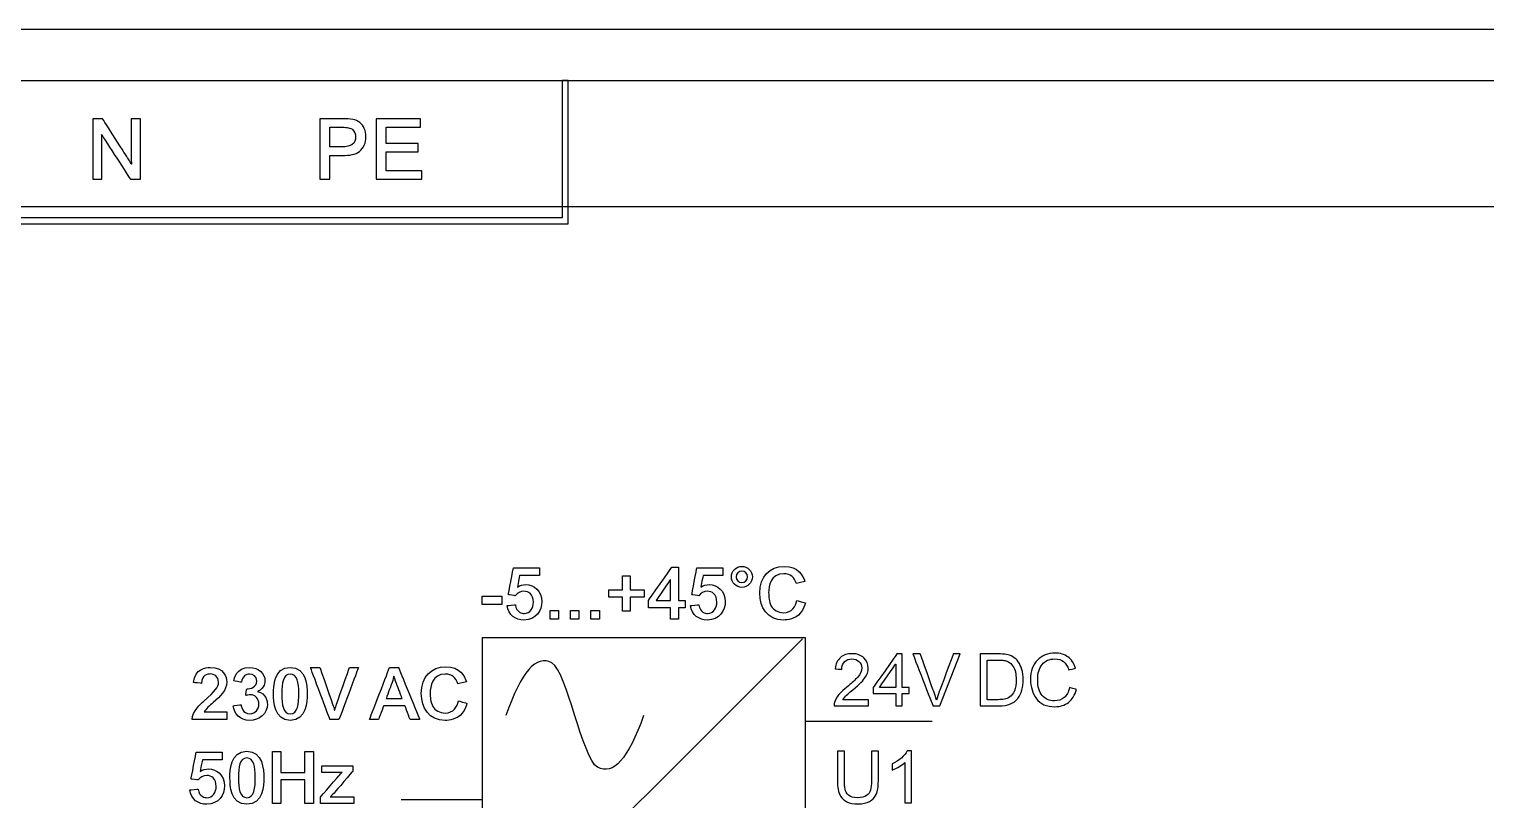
# Model space of a CAD drawing. Header units: millimetres. Extents: x 2151 to 5908, y -441 to 3322.
# Drawn here: x 3322.51 to 3365.03, y 2081.11 to 2103.61 of the extents above; entities that cross this region are included whole.
import ezdxf
from ezdxf.enums import TextEntityAlignment as Align

# ---------------------------------------------------------------- set-up
doc = ezdxf.new("R2010")
doc.units = ezdxf.units.MM
doc.layers.add('2DE_OBJ_Eti-Apparatus', color=7, linetype='Continuous', lineweight=25)
doc.layers.add('Beschriftung', color=7, linetype='Continuous')
doc.layers.add('Gehäuse', color=7, linetype='Continuous')
doc.styles.add('CP_ATTR', font='ARIAL.TTF')

# ---------------------------------------------------------------- blocks, each defined once
blk = doc.blocks.new('2de_eti_9_4352_5ex0yz5')
at = {"linetype": 'Continuous'}
blk.add_line((716, 35), (0, 35), dxfattribs=at)
at = {"linetype": 'ByBlock', "style": 'CP_ATTR', "flags": 9}
for tag, p in [('CURRENT', (0, 5)), ('LINK', (0, 5)), ('CHARACTER', (0, 5)), ('POWER', (0, 5)), ('ORDER-NO', (0, 5)), ('PRODUCT-TYPE', (0, 5)), ('ARTICLE', (0, 5)), ('GROUP', (0, 5)), ('NUMBER', (0, 5)), ('NAME', (0, 5)), ('EL-STATUS', (0, 4.999)), ('FUNCTION', (0, 4.999)), ('ARTICLE-2', (0, 4.999)), ('ARTICLE-1', (0, 4.999)), ('VOLTAGE', (0, 4.999)), ('PRODUCER', (0, 4.999)), ('WEIGHT', (0.001, 5)), ('IP', (0.001, 5)), ('OTHER', (0.001, 5))]:
    blk.add_attdef(tag, text='', height=0.00005, dxfattribs=at).set_placement(p, align=Align.MIDDLE_LEFT)
blk = doc.blocks.new('Gehäuse_4_TE')
at = {"layer": 'Gehäuse'}
blk.add_line((0, 68), (72, 68), dxfattribs=at)
blk.add_lwpolyline([(2.5, 66.5), (69.5, 66.5), (69.5, 24.5), (2.5, 24.5)], close=True, dxfattribs=at)
blk = doc.blocks.new('STV-0024.01')
at = {"layer": 'Beschriftung'}
for points, knots in [([(28.22365, 66.5), (28.22365, 66.5), (28.22365, 62.3124), (28.22365, 62.3124), (28.22365, 62.3124), (28.22365, 62.3124), (2.65005, 62.3124), (2.65005, 62.3124), (2.65005, 62.3124), (2.65005, 62.3124), (2.65005, 62.4888), (2.65005, 62.4888), (2.65005, 62.4888), (2.65005, 62.4888), (28.04725, 62.4888), (28.04725, 62.4888), (28.04725, 62.4888), (28.04725, 62.4888), (28.04725, 66.5), (28.04725, 66.5), (28.04725, 66.5), (28.04725, 66.5), (28.22365, 66.5), (28.22365, 66.5)], [0, 0, 0, 0, 0.14285714, 0.14285714, 0.14285714, 0.14285715, 0.28571429, 0.28571429, 0.28571429, 0.2857143, 0.42857143, 0.42857143, 0.42857143, 0.42857144, 0.57142857, 0.57142857, 0.57142857, 0.57142858, 0.71428571, 0.71428571, 0.71428571, 0.71428572, 1, 1, 1, 1]), ([(15.37295, 64.2314), (15.40095, 64.1869), (15.42155, 64.1528), (15.43465, 64.1289), (15.43465, 64.1289), (15.44785, 64.105), (15.46025, 64.0816), (15.47175, 64.0585), (15.47175, 64.0585), (15.47175, 64.0585), (15.47665, 64.0635), (15.47665, 64.0635), (15.47665, 64.0635), (15.47175, 64.1211), (15.46925, 64.1828), (15.46925, 64.2487), (15.46925, 64.2487), (15.46925, 64.2487), (15.46925, 65.3846), (15.46925, 65.3846), (15.46925, 65.3846), (15.46925, 65.3846), (15.73845, 65.3846), (15.73845, 65.3846), (15.73845, 65.3846), (15.73845, 65.3846), (15.73845, 63.6165), (15.73845, 63.6165), (15.73845, 63.6165), (15.73845, 63.6165), (15.44705, 63.6165), (15.44705, 63.6165), (15.44705, 63.6165), (15.44705, 63.6165), (14.65435, 64.8413), (14.65435, 64.8413), (14.65435, 64.8413), (14.63295, 64.8742), (14.61815, 64.9014), (14.60995, 64.9228), (14.60995, 64.9228), (14.60995, 64.9228), (14.60495, 64.9179), (14.60495, 64.9179), (14.60495, 64.9179), (14.61155, 64.8603), (14.61485, 64.8199), (14.61485, 64.7969), (14.61485, 64.7969), (14.61485, 64.7969), (14.61485, 63.6165), (14.61485, 63.6165), (14.61485, 63.6165), (14.61485, 63.6165), (14.34565, 63.6165), (14.34565, 63.6165), (14.34565, 63.6165), (14.34565, 63.6165), (14.34565, 65.3846), (14.34565, 65.3846), (14.34565, 65.3846), (14.34565, 65.3846), (14.63465, 65.3846), (14.63465, 65.3846), (14.63465, 65.3846), (14.63465, 65.3846), (15.37295, 64.2314), (15.37295, 64.2314)], [0, 0, 0, 0, 0.05555556, 0.05555556, 0.05555556, 0.05555557, 0.11111111, 0.11111111, 0.11111111, 0.11111112, 0.16666667, 0.16666667, 0.16666667, 0.16666668, 0.22222222, 0.22222222, 0.22222222, 0.22222223, 0.27777778, 0.27777778, 0.27777778, 0.27777779, 0.33333333, 0.33333333, 0.33333333, 0.33333334, 0.38888889, 0.38888889, 0.38888889, 0.3888889, 0.44444444, 0.44444444, 0.44444444, 0.44444445, 0.5, 0.5, 0.5, 0.50000001, 0.55555556, 0.55555556, 0.55555556, 0.55555557, 0.61111111, 0.61111111, 0.61111111, 0.61111112, 0.66666667, 0.66666667, 0.66666667, 0.66666668, 0.72222222, 0.72222222, 0.72222222, 0.72222223, 0.77777778, 0.77777778, 0.77777778, 0.77777779, 0.83333333, 0.83333333, 0.83333333, 0.83333334, 0.88888889, 0.88888889, 0.88888889, 0.8888889, 1, 1, 1, 1]), ([(22.13995, 65.2735), (22.19755, 65.2274), (22.24245, 65.1693), (22.27455, 65.0994), (22.27455, 65.0994), (22.30665, 65.0294), (22.32265, 64.9483), (22.32265, 64.8561), (22.32265, 64.8561), (22.32265, 64.6734), (22.25845, 64.531), (22.13005, 64.4289), (22.13005, 64.4289), (22.07405, 64.3845), (22.00375, 64.3536), (21.91895, 64.3363), (21.91895, 64.3363), (21.83415, 64.319), (21.73745, 64.3104), (21.62875, 64.3104), (21.62875, 64.3104), (21.62875, 64.3104), (21.26335, 64.3104), (21.26335, 64.3104), (21.26335, 64.3104), (21.26335, 64.3104), (21.26335, 63.6165), (21.26335, 63.6165), (21.26335, 63.6165), (21.26335, 63.6165), (20.97195, 63.6165), (20.97195, 63.6165), (20.97195, 63.6165), (20.97195, 63.6165), (20.97195, 65.3846), (20.97195, 65.3846), (20.97195, 65.3846), (20.97195, 65.3846), (21.63375, 65.3846), (21.63375, 65.3846), (21.63375, 65.3846), (21.75715, 65.3846), (21.85845, 65.3776), (21.93745, 65.3636), (21.93745, 65.3636), (22.01645, 65.3496), (22.08395, 65.3196), (22.13995, 65.2735)], [0, 0, 0, 0, 0.07692308, 0.07692308, 0.07692308, 0.07692309, 0.15384615, 0.15384615, 0.15384615, 0.15384616, 0.23076923, 0.23076923, 0.23076923, 0.23076924, 0.30769231, 0.30769231, 0.30769231, 0.30769232, 0.38461538, 0.38461538, 0.38461538, 0.38461539, 0.46153846, 0.46153846, 0.46153846, 0.46153847, 0.53846154, 0.53846154, 0.53846154, 0.53846155, 0.61538462, 0.61538462, 0.61538462, 0.61538463, 0.69230769, 0.69230769, 0.69230769, 0.6923077, 0.76923077, 0.76923077, 0.76923077, 0.76923078, 0.84615385, 0.84615385, 0.84615385, 0.84615386, 1, 1, 1, 1]), ([(22.02145, 64.8537), (22.02145, 64.9426), (21.99175, 65.0134), (21.93255, 65.066), (21.93255, 65.066), (21.89955, 65.094), (21.85885, 65.1125), (21.81025, 65.1216), (21.81025, 65.1216), (21.76175, 65.1307), (21.70365, 65.1352), (21.63615, 65.1352), (21.63615, 65.1352), (21.63615, 65.1352), (21.26335, 65.1352), (21.26335, 65.1352), (21.26335, 65.1352), (21.26335, 65.1352), (21.26335, 64.5598), (21.26335, 64.5598), (21.26335, 64.5598), (21.26335, 64.5598), (21.61895, 64.5598), (21.61895, 64.5598), (21.61895, 64.5598), (21.88725, 64.5598), (22.02145, 64.6578), (22.02145, 64.8537)], [0, 0, 0, 0, 0.125, 0.125, 0.125, 0.12500001, 0.25, 0.25, 0.25, 0.25000001, 0.375, 0.375, 0.375, 0.37500001, 0.5, 0.5, 0.5, 0.50000001, 0.625, 0.625, 0.625, 0.62500001, 0.75, 0.75, 0.75, 0.75000001, 1, 1, 1, 1]), ([(23.91295, 65.1352), (23.91295, 65.1352), (22.91045, 65.1352), (22.91045, 65.1352), (22.91045, 65.1352), (22.91045, 65.1352), (22.91045, 64.6635), (22.91045, 64.6635), (22.91045, 64.6635), (22.91045, 64.6635), (23.84635, 64.6635), (23.84635, 64.6635), (23.84635, 64.6635), (23.84635, 64.6635), (23.84635, 64.4141), (23.84635, 64.4141), (23.84635, 64.4141), (23.84635, 64.4141), (22.91045, 64.4141), (22.91045, 64.4141), (22.91045, 64.4141), (22.91045, 64.4141), (22.91045, 63.8659), (22.91045, 63.8659), (22.91045, 63.8659), (22.91045, 63.8659), (23.95005, 63.8659), (23.95005, 63.8659), (23.95005, 63.8659), (23.95005, 63.8659), (23.95005, 63.6165), (23.95005, 63.6165), (23.95005, 63.6165), (23.95005, 63.6165), (22.61905, 63.6165), (22.61905, 63.6165), (22.61905, 63.6165), (22.61905, 63.6165), (22.61905, 65.3846), (22.61905, 65.3846), (22.61905, 65.3846), (22.61905, 65.3846), (23.91295, 65.3846), (23.91295, 65.3846), (23.91295, 65.3846), (23.91295, 65.3846), (23.91295, 65.1352), (23.91295, 65.1352)], [0, 0, 0, 0, 0.07692308, 0.07692308, 0.07692308, 0.07692309, 0.15384615, 0.15384615, 0.15384615, 0.15384616, 0.23076923, 0.23076923, 0.23076923, 0.23076924, 0.30769231, 0.30769231, 0.30769231, 0.30769232, 0.38461538, 0.38461538, 0.38461538, 0.38461539, 0.46153846, 0.46153846, 0.46153846, 0.46153847, 0.53846154, 0.53846154, 0.53846154, 0.53846155, 0.61538462, 0.61538462, 0.61538462, 0.61538463, 0.69230769, 0.69230769, 0.69230769, 0.6923077, 0.76923077, 0.76923077, 0.76923077, 0.76923078, 0.84615385, 0.84615385, 0.84615385, 0.84615386, 1, 1, 1, 1]), ([(33.29635, 52.3166), (33.12915, 52.3166), (32.98945, 52.1811), (32.98945, 52.0097), (32.98945, 52.0097), (32.98945, 51.8404), (33.12705, 51.7028), (33.29635, 51.7028), (33.29635, 51.7028), (33.46565, 51.7028), (33.60325, 51.8404), (33.60325, 52.0097), (33.60325, 52.0097), (33.60325, 52.1811), (33.46355, 52.3166), (33.29635, 52.3166)], [0, 0, 0, 0, 0.2, 0.2, 0.2, 0.20000001, 0.4, 0.4, 0.4, 0.40000001, 0.6, 0.6, 0.6, 0.60000001, 1, 1, 1, 1]), ([(35.13365, 51.8742), (35.08285, 52.0436), (34.94525, 52.3166), (34.53035, 52.3166), (34.53035, 52.3166), (34.11125, 52.3166), (33.81915, 52.0266), (33.81915, 51.5355), (33.81915, 51.5355), (33.81915, 51.1164), (34.03085, 50.7499), (34.51975, 50.7499), (34.51975, 50.7499), (34.62355, 50.7499), (34.85845, 50.7732), (35.00875, 50.9577), (35.00875, 50.9577), (35.09975, 51.0678), (35.13365, 51.1905), (35.14845, 51.2477), (35.14845, 51.2477), (35.14845, 51.2477), (34.90295, 51.3196), (34.90295, 51.3196), (34.90295, 51.3196), (34.86485, 51.1482), (34.76105, 50.964), (34.51135, 50.964), (34.51135, 50.964), (34.34835, 50.964), (34.22345, 51.0445), (34.15575, 51.1588), (34.15575, 51.1588), (34.08795, 51.2773), (34.07745, 51.453), (34.07745, 51.5398), (34.07745, 51.5398), (34.07745, 51.7451), (34.13455, 52.1028), (34.51975, 52.1028), (34.51975, 52.1028), (34.71875, 52.1028), (34.83305, 51.9928), (34.88595, 51.815), (34.88595, 51.815), (34.88595, 51.815), (35.13365, 51.8742), (35.13365, 51.8742)], [0, 0, 0, 0, 0.07692308, 0.07692308, 0.07692308, 0.07692309, 0.15384615, 0.15384615, 0.15384615, 0.15384616, 0.23076923, 0.23076923, 0.23076923, 0.23076924, 0.30769231, 0.30769231, 0.30769231, 0.30769232, 0.38461538, 0.38461538, 0.38461538, 0.38461539, 0.46153846, 0.46153846, 0.46153846, 0.46153847, 0.53846154, 0.53846154, 0.53846154, 0.53846155, 0.61538462, 0.61538462, 0.61538462, 0.61538463, 0.69230769, 0.69230769, 0.69230769, 0.6923077, 0.76923077, 0.76923077, 0.76923077, 0.76923078, 0.84615385, 0.84615385, 0.84615385, 0.84615386, 1, 1, 1, 1]), ([(26.44465, 51.1694), (26.47645, 50.8921), (26.69235, 50.7499), (26.93365, 50.7499), (26.93365, 50.7499), (27.28925, 50.7499), (27.45645, 51.0339), (27.45645, 51.2879), (27.45645, 51.2879), (27.45645, 51.6054), (27.22365, 51.7832), (26.99075, 51.7832), (26.99075, 51.7832), (26.89975, 51.7832), (26.82145, 51.7599), (26.74315, 51.7112), (26.74315, 51.7112), (26.74315, 51.7112), (26.80875, 52.0478), (26.80875, 52.0478), (26.80875, 52.0478), (26.80875, 52.0478), (27.38655, 52.0478), (27.38655, 52.0478), (27.38655, 52.0478), (27.38655, 52.0478), (27.38655, 52.27), (27.38655, 52.27), (27.38655, 52.27), (27.38655, 52.27), (26.62675, 52.27), (26.62675, 52.27), (26.62675, 52.27), (26.62675, 52.27), (26.47855, 51.4869), (26.47855, 51.4869), (26.47855, 51.4869), (26.47855, 51.4869), (26.68175, 51.4593), (26.68175, 51.4593), (26.68175, 51.4593), (26.74315, 51.5419), (26.82995, 51.5906), (26.93365, 51.5906), (26.93365, 51.5906), (27.06695, 51.5906), (27.21095, 51.5059), (27.21095, 51.2688), (27.21095, 51.2688), (27.21095, 51.1059), (27.11985, 50.9429), (26.93995, 50.9429), (26.93995, 50.9429), (26.87645, 50.9429), (26.71565, 50.9683), (26.68385, 51.1926), (26.68385, 51.1926), (26.68385, 51.1926), (26.44465, 51.1694), (26.44465, 51.1694)], [0, 0, 0, 0, 0.0625, 0.0625, 0.0625, 0.06250001, 0.125, 0.125, 0.125, 0.12500001, 0.1875, 0.1875, 0.1875, 0.18750001, 0.25, 0.25, 0.25, 0.25000001, 0.3125, 0.3125, 0.3125, 0.31250001, 0.375, 0.375, 0.375, 0.37500001, 0.4375, 0.4375, 0.4375, 0.43750001, 0.5, 0.5, 0.5, 0.50000001, 0.5625, 0.5625, 0.5625, 0.56250001, 0.625, 0.625, 0.625, 0.62500001, 0.6875, 0.6875, 0.6875, 0.68750001, 0.75, 0.75, 0.75, 0.75000001, 0.8125, 0.8125, 0.8125, 0.81250001, 0.875, 0.875, 0.875, 0.87500001, 1, 1, 1, 1]), ([(29.81445, 51.0085), (29.81445, 51.0085), (30.03455, 51.0085), (30.03455, 51.0085), (30.03455, 51.0085), (30.03455, 51.0085), (30.03455, 51.4128), (30.03455, 51.4128), (30.03455, 51.4128), (30.03455, 51.4128), (30.43885, 51.4128), (30.43885, 51.4128), (30.43885, 51.4128), (30.43885, 51.4128), (30.43885, 51.6329), (30.43885, 51.6329), (30.43885, 51.6329), (30.43885, 51.6329), (30.03455, 51.6329), (30.03455, 51.6329), (30.03455, 51.6329), (30.03455, 51.6329), (30.03455, 52.0372), (30.03455, 52.0372), (30.03455, 52.0372), (30.03455, 52.0372), (29.81445, 52.0372), (29.81445, 52.0372), (29.81445, 52.0372), (29.81445, 52.0372), (29.81445, 51.6329), (29.81445, 51.6329), (29.81445, 51.6329), (29.81445, 51.6329), (29.41015, 51.6329), (29.41015, 51.6329), (29.41015, 51.6329), (29.41015, 51.6329), (29.41015, 51.4128), (29.41015, 51.4128), (29.41015, 51.4128), (29.41015, 51.4128), (29.81445, 51.4128), (29.81445, 51.4128), (29.81445, 51.4128), (29.81445, 51.4128), (29.81445, 51.0085), (29.81445, 51.0085)], [0, 0, 0, 0, 0.07692308, 0.07692308, 0.07692308, 0.07692309, 0.15384615, 0.15384615, 0.15384615, 0.15384616, 0.23076923, 0.23076923, 0.23076923, 0.23076924, 0.30769231, 0.30769231, 0.30769231, 0.30769232, 0.38461538, 0.38461538, 0.38461538, 0.38461539, 0.46153846, 0.46153846, 0.46153846, 0.46153847, 0.53846154, 0.53846154, 0.53846154, 0.53846155, 0.61538462, 0.61538462, 0.61538462, 0.61538463, 0.69230769, 0.69230769, 0.69230769, 0.6923077, 0.76923077, 0.76923077, 0.76923077, 0.76923078, 0.84615385, 0.84615385, 0.84615385, 0.84615386, 1, 1, 1, 1]), ([(31.21145, 50.7757), (31.21145, 50.7757), (31.44635, 50.7757), (31.44635, 50.7757), (31.44635, 50.7757), (31.44635, 50.7757), (31.44635, 51.108), (31.44635, 51.108), (31.44635, 51.108), (31.44635, 51.108), (31.64115, 51.108), (31.64115, 51.108), (31.64115, 51.108), (31.64115, 51.108), (31.64115, 51.3218), (31.64115, 51.3218), (31.64115, 51.3218), (31.64115, 51.3218), (31.44635, 51.3218), (31.44635, 51.3218), (31.44635, 51.3218), (31.44635, 51.3218), (31.44635, 52.2912), (31.44635, 52.2912), (31.44635, 52.2912), (31.44635, 52.2912), (31.24745, 52.2912), (31.24745, 52.2912), (31.24745, 52.2912), (31.24745, 52.2912), (30.57225, 51.3218), (30.57225, 51.3218), (30.57225, 51.3218), (30.57225, 51.3218), (30.57225, 51.108), (30.57225, 51.108), (30.57225, 51.108), (30.57225, 51.108), (31.21145, 51.108), (31.21145, 51.108), (31.21145, 51.108), (31.21145, 51.108), (31.21145, 50.7757), (31.21145, 50.7757)], [0, 0, 0, 0, 0.08333333, 0.08333333, 0.08333333, 0.08333334, 0.16666667, 0.16666667, 0.16666667, 0.16666668, 0.25, 0.25, 0.25, 0.25000001, 0.33333333, 0.33333333, 0.33333333, 0.33333334, 0.41666667, 0.41666667, 0.41666667, 0.41666668, 0.5, 0.5, 0.5, 0.50000001, 0.58333333, 0.58333333, 0.58333333, 0.58333334, 0.66666667, 0.66666667, 0.66666667, 0.66666668, 0.75, 0.75, 0.75, 0.75000001, 0.83333333, 0.83333333, 0.83333333, 0.83333334, 1, 1, 1, 1]), ([(30.79655, 51.3218), (30.79655, 51.3218), (31.20725, 51.9236), (31.20725, 51.9236), (31.20725, 51.9236), (31.20725, 51.9236), (31.21145, 51.9236), (31.21145, 51.9236), (31.21145, 51.9236), (31.21145, 51.9236), (31.21145, 51.3218), (31.21145, 51.3218), (31.21145, 51.3218), (31.21145, 51.3218), (30.79655, 51.3218), (30.79655, 51.3218)], [0, 0, 0, 0, 0.2, 0.2, 0.2, 0.20000001, 0.4, 0.4, 0.4, 0.40000001, 0.6, 0.6, 0.6, 0.60000001, 1, 1, 1, 1]), ([(31.79985, 51.1694), (31.83165, 50.8921), (32.04755, 50.7499), (32.28885, 50.7499), (32.28885, 50.7499), (32.64445, 50.7499), (32.81165, 51.0339), (32.81165, 51.2879), (32.81165, 51.2879), (32.81165, 51.6054), (32.57885, 51.7832), (32.34595, 51.7832), (32.34595, 51.7832), (32.25495, 51.7832), (32.17665, 51.7599), (32.09835, 51.7112), (32.09835, 51.7112), (32.09835, 51.7112), (32.16395, 52.0478), (32.16395, 52.0478), (32.16395, 52.0478), (32.16395, 52.0478), (32.74175, 52.0478), (32.74175, 52.0478), (32.74175, 52.0478), (32.74175, 52.0478), (32.74175, 52.27), (32.74175, 52.27), (32.74175, 52.27), (32.74175, 52.27), (31.98195, 52.27), (31.98195, 52.27), (31.98195, 52.27), (31.98195, 52.27), (31.83375, 51.4869), (31.83375, 51.4869), (31.83375, 51.4869), (31.83375, 51.4869), (32.03695, 51.4593), (32.03695, 51.4593), (32.03695, 51.4593), (32.09835, 51.5419), (32.18515, 51.5906), (32.28885, 51.5906), (32.28885, 51.5906), (32.42215, 51.5906), (32.56615, 51.5059), (32.56615, 51.2688), (32.56615, 51.2688), (32.56615, 51.1059), (32.47505, 50.9429), (32.29515, 50.9429), (32.29515, 50.9429), (32.23165, 50.9429), (32.07085, 50.9683), (32.03905, 51.1926), (32.03905, 51.1926), (32.03905, 51.1926), (31.79985, 51.1694), (31.79985, 51.1694)], [0, 0, 0, 0, 0.0625, 0.0625, 0.0625, 0.06250001, 0.125, 0.125, 0.125, 0.12500001, 0.1875, 0.1875, 0.1875, 0.18750001, 0.25, 0.25, 0.25, 0.25000001, 0.3125, 0.3125, 0.3125, 0.31250001, 0.375, 0.375, 0.375, 0.37500001, 0.4375, 0.4375, 0.4375, 0.43750001, 0.5, 0.5, 0.5, 0.50000001, 0.5625, 0.5625, 0.5625, 0.56250001, 0.625, 0.625, 0.625, 0.62500001, 0.6875, 0.6875, 0.6875, 0.68750001, 0.75, 0.75, 0.75, 0.75000001, 0.8125, 0.8125, 0.8125, 0.81250001, 0.875, 0.875, 0.875, 0.87500001, 1, 1, 1, 1]), ([(33.29635, 52.1769), (33.38735, 52.1769), (33.46355, 52.1028), (33.46355, 52.0097), (33.46355, 52.0097), (33.46355, 51.9187), (33.38945, 51.8425), (33.29635, 51.8425), (33.29635, 51.8425), (33.20325, 51.8425), (33.12915, 51.9187), (33.12915, 52.0097), (33.12915, 52.0097), (33.12915, 52.1028), (33.20535, 52.1769), (33.29635, 52.1769)], [0, 0, 0, 0, 0.2, 0.2, 0.2, 0.20000001, 0.4, 0.4, 0.4, 0.40000001, 0.6, 0.6, 0.6, 0.60000001, 1, 1, 1, 1]), ([(25.71645, 51.2075), (25.71645, 51.2075), (26.28585, 51.2075), (26.28585, 51.2075), (26.28585, 51.2075), (26.28585, 51.2075), (26.28585, 51.4424), (26.28585, 51.4424), (26.28585, 51.4424), (26.28585, 51.4424), (25.71645, 51.4424), (25.71645, 51.4424), (25.71645, 51.4424), (25.71645, 51.4424), (25.71645, 51.2075), (25.71645, 51.2075)], [0, 0, 0, 0, 0.2, 0.2, 0.2, 0.20000001, 0.4, 0.4, 0.4, 0.40000001, 0.6, 0.6, 0.6, 0.60000001, 1, 1, 1, 1]), ([(27.69565, 50.7757), (27.69565, 50.7757), (27.94535, 50.7757), (27.94535, 50.7757), (27.94535, 50.7757), (27.94535, 50.7757), (27.94535, 51.0254), (27.94535, 51.0254), (27.94535, 51.0254), (27.94535, 51.0254), (27.69565, 51.0254), (27.69565, 51.0254), (27.69565, 51.0254), (27.69565, 51.0254), (27.69565, 50.7757), (27.69565, 50.7757)], [0, 0, 0, 0, 0.2, 0.2, 0.2, 0.20000001, 0.4, 0.4, 0.4, 0.40000001, 0.6, 0.6, 0.6, 0.60000001, 1, 1, 1, 1]), ([(28.29045, 50.7757), (28.29045, 50.7757), (28.54015, 50.7757), (28.54015, 50.7757), (28.54015, 50.7757), (28.54015, 50.7757), (28.54015, 51.0254), (28.54015, 51.0254), (28.54015, 51.0254), (28.54015, 51.0254), (28.29045, 51.0254), (28.29045, 51.0254), (28.29045, 51.0254), (28.29045, 51.0254), (28.29045, 50.7757), (28.29045, 50.7757)], [0, 0, 0, 0, 0.2, 0.2, 0.2, 0.20000001, 0.4, 0.4, 0.4, 0.40000001, 0.6, 0.6, 0.6, 0.60000001, 1, 1, 1, 1]), ([(28.88525, 50.7757), (28.88525, 50.7757), (29.13495, 50.7757), (29.13495, 50.7757), (29.13495, 50.7757), (29.13495, 50.7757), (29.13495, 51.0254), (29.13495, 51.0254), (29.13495, 51.0254), (29.13495, 51.0254), (28.88525, 51.0254), (28.88525, 51.0254), (28.88525, 51.0254), (28.88525, 51.0254), (28.88525, 50.7757), (28.88525, 50.7757)], [0, 0, 0, 0, 0.2, 0.2, 0.2, 0.20000001, 0.4, 0.4, 0.4, 0.40000001, 0.6, 0.6, 0.6, 0.60000001, 1, 1, 1, 1]), ([(25.71365, 50.2275), (25.71365, 50.2275), (35.15235, 50.2275), (35.15235, 50.2275), (35.15235, 50.2275), (35.15235, 50.2275), (35.15235, 40.7888), (35.15235, 40.7888), (35.15235, 40.7888), (35.15235, 40.7888), (25.71365, 40.7888), (25.71365, 40.7888), (25.71365, 40.7888), (25.71365, 40.7888), (25.71365, 50.2275), (25.71365, 50.2275)], [0, 0, 0, 0, 0.2, 0.2, 0.2, 0.20000001, 0.4, 0.4, 0.4, 0.40000001, 0.6, 0.6, 0.6, 0.60000001, 1, 1, 1, 1]), ([(36.98895, 48.2443), (36.98895, 48.2443), (35.98565, 48.2443), (35.98565, 48.2443), (35.98565, 48.2443), (35.98565, 48.3297), (36.01525, 48.4161), (36.07485, 48.5036), (36.07485, 48.5036), (36.13445, 48.5911), (36.24595, 48.7008), (36.40935, 48.8324), (36.40935, 48.8324), (36.50915, 48.9125), (36.59835, 48.9961), (36.67705, 49.0839), (36.67705, 49.0839), (36.75535, 49.1718), (36.79485, 49.2603), (36.79485, 49.3492), (36.79485, 49.3492), (36.79485, 49.4258), (36.76775, 49.4889), (36.71375, 49.5387), (36.71375, 49.5387), (36.65945, 49.5888), (36.59095, 49.6138), (36.50845, 49.6138), (36.50845, 49.6138), (36.42515, 49.6138), (36.35495, 49.5881), (36.29855, 49.5369), (36.29855, 49.5369), (36.24205, 49.4854), (36.21355, 49.4088), (36.21285, 49.3069), (36.21285, 49.3069), (36.21285, 49.3069), (36.02155, 49.3284), (36.02155, 49.3284), (36.02155, 49.3284), (36.03325, 49.4706), (36.08365, 49.5789), (36.17295, 49.654), (36.17295, 49.654), (36.26215, 49.7292), (36.37545, 49.7666), (36.51265, 49.7666), (36.51265, 49.7666), (36.66155, 49.7666), (36.77725, 49.7256), (36.86055, 49.6431), (36.86055, 49.6431), (36.94345, 49.5609), (36.98505, 49.4614), (36.98505, 49.345), (36.98505, 49.345), (36.98505, 49.248), (36.95015, 49.1495), (36.87995, 49.0501), (36.87995, 49.0501), (36.81005, 48.9502), (36.67075, 48.8172), (36.46185, 48.6504), (36.46185, 48.6504), (36.35255, 48.5629), (36.27985, 48.4877), (36.24385, 48.4242), (36.24385, 48.4242), (36.24385, 48.4242), (36.98895, 48.4242), (36.98895, 48.4242), (36.98895, 48.4242), (36.98895, 48.4242), (36.98895, 48.2443), (36.98895, 48.2443)], [0, 0, 0, 0, 0.05, 0.05, 0.05, 0.05000001, 0.1, 0.1, 0.1, 0.10000001, 0.15, 0.15, 0.15, 0.15000001, 0.2, 0.2, 0.2, 0.20000001, 0.25, 0.25, 0.25, 0.25000001, 0.3, 0.3, 0.3, 0.30000001, 0.35, 0.35, 0.35, 0.35000001, 0.4, 0.4, 0.4, 0.40000001, 0.45, 0.45, 0.45, 0.45000001, 0.5, 0.5, 0.5, 0.50000001, 0.55, 0.55, 0.55, 0.55000001, 0.6, 0.6, 0.6, 0.60000001, 0.65, 0.65, 0.65, 0.65000001, 0.7, 0.7, 0.7, 0.70000001, 0.75, 0.75, 0.75, 0.75000001, 0.8, 0.8, 0.8, 0.80000001, 0.85, 0.85, 0.85, 0.85000001, 0.9, 0.9, 0.9, 0.90000001, 1, 1, 1, 1]), ([(38.17675, 48.6059), (38.17675, 48.6059), (37.97205, 48.6059), (37.97205, 48.6059), (37.97205, 48.6059), (37.97205, 48.6059), (37.97205, 48.2443), (37.97205, 48.2443), (37.97205, 48.2443), (37.97205, 48.2443), (37.78585, 48.2443), (37.78585, 48.2443), (37.78585, 48.2443), (37.78585, 48.2443), (37.78585, 48.6059), (37.78585, 48.6059), (37.78585, 48.6059), (37.78585, 48.6059), (37.12965, 48.6059), (37.12965, 48.6059), (37.12965, 48.6059), (37.12965, 48.6059), (37.12965, 48.7777), (37.12965, 48.7777), (37.12965, 48.7777), (37.12965, 48.7777), (37.81895, 49.7595), (37.81895, 49.7595), (37.81895, 49.7595), (37.81895, 49.7595), (37.97205, 49.7595), (37.97205, 49.7595), (37.97205, 49.7595), (37.97205, 49.7595), (37.97205, 48.7777), (37.97205, 48.7777), (37.97205, 48.7777), (37.97205, 48.7777), (38.17675, 48.7777), (38.17675, 48.7777), (38.17675, 48.7777), (38.17675, 48.7777), (38.17675, 48.6059), (38.17675, 48.6059)], [0, 0, 0, 0, 0.08333333, 0.08333333, 0.08333333, 0.08333334, 0.16666667, 0.16666667, 0.16666667, 0.16666668, 0.25, 0.25, 0.25, 0.25000001, 0.33333333, 0.33333333, 0.33333333, 0.33333334, 0.41666667, 0.41666667, 0.41666667, 0.41666668, 0.5, 0.5, 0.5, 0.50000001, 0.58333333, 0.58333333, 0.58333333, 0.58333334, 0.66666667, 0.66666667, 0.66666667, 0.66666668, 0.75, 0.75, 0.75, 0.75000001, 0.83333333, 0.83333333, 0.83333333, 0.83333334, 1, 1, 1, 1]), ([(39.67215, 49.7595), (39.67215, 49.7595), (39.07875, 48.2443), (39.07875, 48.2443), (39.07875, 48.2443), (39.07875, 48.2443), (38.87415, 48.2443), (38.87415, 48.2443), (38.87415, 48.2443), (38.87415, 48.2443), (38.28705, 49.7595), (38.28705, 49.7595), (38.28705, 49.7595), (38.28705, 49.7595), (38.50305, 49.7595), (38.50305, 49.7595), (38.50305, 49.7595), (38.50305, 49.7595), (38.89705, 48.6588), (38.89705, 48.6588), (38.89705, 48.6588), (38.92665, 48.5886), (38.95275, 48.5061), (38.97535, 48.4119), (38.97535, 48.4119), (38.97535, 48.4119), (38.97965, 48.4119), (38.97965, 48.4119), (38.97965, 48.4119), (39.00045, 48.4923), (39.02655, 48.5749), (39.05825, 48.6588), (39.05825, 48.6588), (39.05825, 48.6588), (39.46855, 49.7595), (39.46855, 49.7595), (39.46855, 49.7595), (39.46855, 49.7595), (39.67215, 49.7595), (39.67215, 49.7595)], [0, 0, 0, 0, 0.09090909, 0.09090909, 0.09090909, 0.0909091, 0.18181818, 0.18181818, 0.18181818, 0.18181819, 0.27272727, 0.27272727, 0.27272727, 0.27272728, 0.36363636, 0.36363636, 0.36363636, 0.36363637, 0.45454545, 0.45454545, 0.45454545, 0.45454546, 0.54545455, 0.54545455, 0.54545455, 0.54545456, 0.63636364, 0.63636364, 0.63636364, 0.63636365, 0.72727273, 0.72727273, 0.72727273, 0.72727274, 0.81818182, 0.81818182, 0.81818182, 0.81818183, 1, 1, 1, 1]), ([(40.25585, 49.7595), (40.25585, 49.7595), (40.77905, 49.7595), (40.77905, 49.7595), (40.77905, 49.7595), (40.87075, 49.7595), (40.94945, 49.7549), (41.01575, 49.7454), (41.01575, 49.7454), (41.08175, 49.7362), (41.14525, 49.7136), (41.20525, 49.6773), (41.20525, 49.6773), (41.26555, 49.6413), (41.31845, 49.5912), (41.36365, 49.5281), (41.36365, 49.5281), (41.40875, 49.4646), (41.44405, 49.3916), (41.46985, 49.3094), (41.46985, 49.3094), (41.49595, 49.2272), (41.50865, 49.1273), (41.50865, 49.0102), (41.50865, 49.0102), (41.50865, 48.7869), (41.45575, 48.6034), (41.34955, 48.4599), (41.34955, 48.4599), (41.24335, 48.3163), (41.06095, 48.2443), (40.80165, 48.2443), (40.80165, 48.2443), (40.80165, 48.2443), (40.25585, 48.2443), (40.25585, 48.2443), (40.25585, 48.2443), (40.25585, 48.2443), (40.25585, 49.7595), (40.25585, 49.7595)], [0, 0, 0, 0, 0.09090909, 0.09090909, 0.09090909, 0.0909091, 0.18181818, 0.18181818, 0.18181818, 0.18181819, 0.27272727, 0.27272727, 0.27272727, 0.27272728, 0.36363636, 0.36363636, 0.36363636, 0.36363637, 0.45454545, 0.45454545, 0.45454545, 0.45454546, 0.54545455, 0.54545455, 0.54545455, 0.54545456, 0.63636364, 0.63636364, 0.63636364, 0.63636365, 0.72727273, 0.72727273, 0.72727273, 0.72727274, 0.81818182, 0.81818182, 0.81818182, 0.81818183, 1, 1, 1, 1]), ([(43.06125, 48.7248), (43.01715, 48.5547), (42.93985, 48.4277), (42.83015, 48.3441), (42.83015, 48.3441), (42.72005, 48.2602), (42.58845, 48.2185), (42.43465, 48.2185), (42.43465, 48.2185), (42.18665, 48.2185), (42.00605, 48.2962), (41.89275, 48.4514), (41.89275, 48.4514), (41.77915, 48.607), (41.72275, 48.7939), (41.72275, 49.0123), (41.72275, 49.0123), (41.72275, 49.254), (41.78945, 49.4434), (41.92275, 49.5803), (41.92275, 49.5803), (42.05615, 49.7168), (42.22725, 49.7853), (42.43675, 49.7853), (42.43675, 49.7853), (42.58425, 49.7853), (42.71015, 49.7479), (42.81495, 49.6727), (42.81495, 49.6727), (42.91975, 49.5976), (42.99315, 49.4875), (43.03515, 49.3429), (43.03515, 49.3429), (43.03515, 49.3429), (42.83895, 49.2963), (42.83895, 49.2963), (42.83895, 49.2963), (42.80575, 49.4018), (42.75535, 49.4812), (42.68795, 49.5341), (42.68795, 49.5341), (42.62055, 49.5873), (42.53595, 49.6138), (42.43465, 49.6138), (42.43465, 49.6138), (42.26925, 49.6138), (42.14395, 49.5595), (42.05855, 49.4508), (42.05855, 49.4508), (41.97325, 49.3425), (41.93055, 49.1968), (41.93055, 49.0144), (41.93055, 49.0144), (41.93055, 48.8035), (41.97535, 48.6468), (42.06535, 48.5442), (42.06535, 48.5442), (42.15525, 48.4415), (42.27235, 48.39), (42.41705, 48.39), (42.41705, 48.39), (42.53555, 48.39), (42.63185, 48.4221), (42.70595, 48.4863), (42.70595, 48.4863), (42.78005, 48.5502), (42.83185, 48.6468), (42.86155, 48.7756), (42.86155, 48.7756), (42.86155, 48.7756), (43.06125, 48.7248), (43.06125, 48.7248)], [0, 0, 0, 0, 0.05263158, 0.05263158, 0.05263158, 0.05263159, 0.10526316, 0.10526316, 0.10526316, 0.10526317, 0.15789474, 0.15789474, 0.15789474, 0.15789475, 0.21052632, 0.21052632, 0.21052632, 0.21052633, 0.26315789, 0.26315789, 0.26315789, 0.2631579, 0.31578947, 0.31578947, 0.31578947, 0.31578948, 0.36842105, 0.36842105, 0.36842105, 0.36842106, 0.42105263, 0.42105263, 0.42105263, 0.42105264, 0.47368421, 0.47368421, 0.47368421, 0.47368422, 0.52631579, 0.52631579, 0.52631579, 0.5263158, 0.57894737, 0.57894737, 0.57894737, 0.57894738, 0.63157895, 0.63157895, 0.63157895, 0.63157896, 0.68421053, 0.68421053, 0.68421053, 0.68421054, 0.73684211, 0.73684211, 0.73684211, 0.73684212, 0.78947368, 0.78947368, 0.78947368, 0.78947369, 0.84210526, 0.84210526, 0.84210526, 0.84210527, 0.89473684, 0.89473684, 0.89473684, 0.89473685, 1, 1, 1, 1]), ([(18.25955, 48.0673), (18.25955, 48.0673), (17.59495, 48.0673), (17.59495, 48.0673), (17.59495, 48.0673), (17.64365, 48.1456), (17.76635, 48.2557), (17.86375, 48.3404), (17.86375, 48.3404), (18.07115, 48.5245), (18.25955, 48.696), (18.25955, 48.9415), (18.25955, 48.9415), (18.25955, 49.0918), (18.17065, 49.367), (17.77065, 49.367), (17.77065, 49.367), (17.65415, 49.367), (17.32395, 49.331), (17.28585, 48.9246), (17.28585, 48.9246), (17.28585, 48.9246), (17.52295, 48.8992), (17.52295, 48.8992), (17.52295, 48.8992), (17.52935, 49.1426), (17.69445, 49.1743), (17.77695, 49.1743), (17.77695, 49.1743), (17.89765, 49.1743), (18.01825, 49.1003), (18.01825, 48.9394), (18.01825, 48.9394), (18.01825, 48.7764), (17.93355, 48.6938), (17.58645, 48.3827), (17.58645, 48.3827), (17.48065, 48.2874), (17.25835, 48.0864), (17.24995, 47.8451), (17.24995, 47.8451), (17.24995, 47.8451), (18.25955, 47.8451), (18.25955, 47.8451), (18.25955, 47.8451), (18.25955, 47.8451), (18.25955, 48.0673), (18.25955, 48.0673)], [0, 0, 0, 0, 0.07692308, 0.07692308, 0.07692308, 0.07692309, 0.15384615, 0.15384615, 0.15384615, 0.15384616, 0.23076923, 0.23076923, 0.23076923, 0.23076924, 0.30769231, 0.30769231, 0.30769231, 0.30769232, 0.38461538, 0.38461538, 0.38461538, 0.38461539, 0.46153846, 0.46153846, 0.46153846, 0.46153847, 0.53846154, 0.53846154, 0.53846154, 0.53846155, 0.61538462, 0.61538462, 0.61538462, 0.61538463, 0.69230769, 0.69230769, 0.69230769, 0.6923077, 0.76923077, 0.76923077, 0.76923077, 0.76923078, 0.84615385, 0.84615385, 0.84615385, 0.84615386, 1, 1, 1, 1]), ([(18.44585, 48.2472), (18.46915, 48.0165), (18.64475, 47.8193), (18.93055, 47.8193), (18.93055, 47.8193), (19.20995, 47.8193), (19.44495, 48.0123), (19.44495, 48.2959), (19.44495, 48.2959), (19.44495, 48.3742), (19.41945, 48.6049), (19.15915, 48.66), (19.15915, 48.66), (19.15915, 48.66), (19.15915, 48.6642), (19.15915, 48.6642), (19.15915, 48.6642), (19.37295, 48.7701), (19.37505, 48.9352), (19.37505, 48.9754), (19.37505, 48.9754), (19.37505, 49.1807), (19.19515, 49.367), (18.92415, 49.367), (18.92415, 49.367), (18.54105, 49.367), (18.47965, 49.0431), (18.46485, 48.9733), (18.46485, 48.9733), (18.46485, 48.9733), (18.68925, 48.933), (18.68925, 48.933), (18.68925, 48.933), (18.71255, 49.1045), (18.81415, 49.1722), (18.92205, 49.1722), (18.92205, 49.1722), (19.03005, 49.1722), (19.13375, 49.1045), (19.13375, 48.969), (19.13375, 48.969), (19.13375, 48.787), (18.96015, 48.7383), (18.84165, 48.7447), (18.84165, 48.7447), (18.84165, 48.7447), (18.81625, 48.5457), (18.81625, 48.5457), (18.81625, 48.5457), (18.84795, 48.5541), (18.89455, 48.5668), (18.95385, 48.5668), (18.95385, 48.5668), (19.09355, 48.5668), (19.19935, 48.4525), (19.19935, 48.298), (19.19935, 48.298), (19.19935, 48.1541), (19.10195, 48.0123), (18.93475, 48.0123), (18.93475, 48.0123), (18.72095, 48.0123), (18.68505, 48.2218), (18.67655, 48.2747), (18.67655, 48.2747), (18.67655, 48.2747), (18.44585, 48.2472), (18.44585, 48.2472)], [0, 0, 0, 0, 0.05555556, 0.05555556, 0.05555556, 0.05555557, 0.11111111, 0.11111111, 0.11111111, 0.11111112, 0.16666667, 0.16666667, 0.16666667, 0.16666668, 0.22222222, 0.22222222, 0.22222222, 0.22222223, 0.27777778, 0.27777778, 0.27777778, 0.27777779, 0.33333333, 0.33333333, 0.33333333, 0.33333334, 0.38888889, 0.38888889, 0.38888889, 0.3888889, 0.44444444, 0.44444444, 0.44444444, 0.44444445, 0.5, 0.5, 0.5, 0.50000001, 0.55555556, 0.55555556, 0.55555556, 0.55555557, 0.61111111, 0.61111111, 0.61111111, 0.61111112, 0.66666667, 0.66666667, 0.66666667, 0.66666668, 0.72222222, 0.72222222, 0.72222222, 0.72222223, 0.77777778, 0.77777778, 0.77777778, 0.77777779, 0.83333333, 0.83333333, 0.83333333, 0.83333334, 0.88888889, 0.88888889, 0.88888889, 0.8888889, 1, 1, 1, 1]), ([(19.62055, 48.5944), (19.62055, 48.3785), (19.63325, 47.8193), (20.11375, 47.8193), (20.11375, 47.8193), (20.59005, 47.8193), (20.60695, 48.3742), (20.60695, 48.5922), (20.60695, 48.5922), (20.60695, 48.8251), (20.58575, 49.367), (20.11165, 49.367), (20.11165, 49.367), (19.63115, 49.367), (19.62055, 48.7933), (19.62055, 48.5944)], [0, 0, 0, 0, 0.2, 0.2, 0.2, 0.20000001, 0.4, 0.4, 0.4, 0.40000001, 0.6, 0.6, 0.6, 0.60000001, 1, 1, 1, 1]), ([(22.10345, 49.3606), (22.10345, 49.3606), (21.84095, 49.3606), (21.84095, 49.3606), (21.84095, 49.3606), (21.84095, 49.3606), (21.44935, 48.2493), (21.44935, 48.2493), (21.44935, 48.2493), (21.44305, 48.2324), (21.41975, 48.1668), (21.40915, 48.1181), (21.40915, 48.1181), (21.40915, 48.1181), (21.40495, 48.1181), (21.40495, 48.1181), (21.40495, 48.1181), (21.39645, 48.1583), (21.39015, 48.1795), (21.36475, 48.2493), (21.36475, 48.2493), (21.36475, 48.2493), (20.97525, 49.3606), (20.97525, 49.3606), (20.97525, 49.3606), (20.97525, 49.3606), (20.70435, 49.3606), (20.70435, 49.3606), (20.70435, 49.3606), (20.70435, 49.3606), (21.26945, 47.8451), (21.26945, 47.8451), (21.26945, 47.8451), (21.26945, 47.8451), (21.53405, 47.8451), (21.53405, 47.8451), (21.53405, 47.8451), (21.53405, 47.8451), (22.10345, 49.3606), (22.10345, 49.3606)], [0, 0, 0, 0, 0.09090909, 0.09090909, 0.09090909, 0.0909091, 0.18181818, 0.18181818, 0.18181818, 0.18181819, 0.27272727, 0.27272727, 0.27272727, 0.27272728, 0.36363636, 0.36363636, 0.36363636, 0.36363637, 0.45454545, 0.45454545, 0.45454545, 0.45454546, 0.54545455, 0.54545455, 0.54545455, 0.54545456, 0.63636364, 0.63636364, 0.63636364, 0.63636365, 0.72727273, 0.72727273, 0.72727273, 0.72727274, 0.81818182, 0.81818182, 0.81818182, 0.81818183, 1, 1, 1, 1]), ([(22.42515, 47.8451), (22.42515, 47.8451), (22.68965, 47.8451), (22.68965, 47.8451), (22.68965, 47.8451), (22.68965, 47.8451), (22.83785, 48.2493), (22.83785, 48.2493), (22.83785, 48.2493), (22.83785, 48.2493), (23.45805, 48.2493), (23.45805, 48.2493), (23.45805, 48.2493), (23.45805, 48.2493), (23.61255, 47.8451), (23.61255, 47.8451), (23.61255, 47.8451), (23.61255, 47.8451), (23.88985, 47.8451), (23.88985, 47.8451), (23.88985, 47.8451), (23.88985, 47.8451), (23.27815, 49.3606), (23.27815, 49.3606), (23.27815, 49.3606), (23.27815, 49.3606), (23.00935, 49.3606), (23.00935, 49.3606), (23.00935, 49.3606), (23.00935, 49.3606), (22.42515, 47.8451), (22.42515, 47.8451)], [0, 0, 0, 0, 0.11111111, 0.11111111, 0.11111111, 0.11111112, 0.22222222, 0.22222222, 0.22222222, 0.22222223, 0.33333333, 0.33333333, 0.33333333, 0.33333334, 0.44444444, 0.44444444, 0.44444444, 0.44444445, 0.55555556, 0.55555556, 0.55555556, 0.55555557, 0.66666667, 0.66666667, 0.66666667, 0.66666668, 0.77777778, 0.77777778, 0.77777778, 0.77777779, 1, 1, 1, 1]), ([(25.25305, 48.9436), (25.20225, 49.113), (25.06465, 49.386), (24.64975, 49.386), (24.64975, 49.386), (24.23065, 49.386), (23.93855, 49.096), (23.93855, 48.6049), (23.93855, 48.6049), (23.93855, 48.1858), (24.15025, 47.8193), (24.63915, 47.8193), (24.63915, 47.8193), (24.74295, 47.8193), (24.97785, 47.8426), (25.12815, 48.0271), (25.12815, 48.0271), (25.21915, 48.1372), (25.25305, 48.2599), (25.26785, 48.3171), (25.26785, 48.3171), (25.26785, 48.3171), (25.02235, 48.389), (25.02235, 48.389), (25.02235, 48.389), (24.98425, 48.2176), (24.88045, 48.0334), (24.63075, 48.0334), (24.63075, 48.0334), (24.46775, 48.0334), (24.34285, 48.1139), (24.27515, 48.2282), (24.27515, 48.2282), (24.20735, 48.3467), (24.19685, 48.5224), (24.19685, 48.6092), (24.19685, 48.6092), (24.19685, 48.8145), (24.25395, 49.1722), (24.63915, 49.1722), (24.63915, 49.1722), (24.83815, 49.1722), (24.95245, 49.0622), (25.00535, 48.8844), (25.00535, 48.8844), (25.00535, 48.8844), (25.25305, 48.9436), (25.25305, 48.9436)], [0, 0, 0, 0, 0.07692308, 0.07692308, 0.07692308, 0.07692309, 0.15384615, 0.15384615, 0.15384615, 0.15384616, 0.23076923, 0.23076923, 0.23076923, 0.23076924, 0.30769231, 0.30769231, 0.30769231, 0.30769232, 0.38461538, 0.38461538, 0.38461538, 0.38461539, 0.46153846, 0.46153846, 0.46153846, 0.46153847, 0.53846154, 0.53846154, 0.53846154, 0.53846155, 0.61538462, 0.61538462, 0.61538462, 0.61538463, 0.69230769, 0.69230769, 0.69230769, 0.6923077, 0.76923077, 0.76923077, 0.76923077, 0.76923078, 0.84615385, 0.84615385, 0.84615385, 0.84615386, 1, 1, 1, 1]), ([(30.42695, 47.9608), (29.97125, 46.6895), (29.53945, 46.2098), (29.08375, 46.4496), (29.08375, 46.4496), (28.62795, 46.7255), (28.19625, 49.2441), (27.75245, 49.4959), (27.75245, 49.4959), (27.28475, 49.7478), (26.86495, 49.2441), (26.40925, 47.9608)], [0, 0, 0, 0, 0.25, 0.25, 0.25, 0.25000001, 0.5, 0.5, 0.5, 0.50000001, 1, 1, 1, 1]), ([(37.78585, 48.7777), (37.78585, 48.7777), (37.78585, 49.4618), (37.78585, 49.4618), (37.78585, 49.4618), (37.78585, 49.4618), (37.78195, 49.4618), (37.78195, 49.4618), (37.78195, 49.4618), (37.78195, 49.4618), (37.31135, 48.7777), (37.31135, 48.7777), (37.31135, 48.7777), (37.31135, 48.7777), (37.78585, 48.7777), (37.78585, 48.7777)], [0, 0, 0, 0, 0.2, 0.2, 0.2, 0.20000001, 0.4, 0.4, 0.4, 0.40000001, 0.6, 0.6, 0.6, 0.60000001, 1, 1, 1, 1]), ([(40.45665, 48.4242), (40.45665, 48.4242), (40.78115, 48.4242), (40.78115, 48.4242), (40.78115, 48.4242), (40.84715, 48.4242), (40.90645, 48.4285), (40.95825, 48.4366), (40.95825, 48.4366), (41.01045, 48.4447), (41.06305, 48.4673), (41.11635, 48.5036), (41.11635, 48.5036), (41.16995, 48.5403), (41.21405, 48.6003), (41.24935, 48.6835), (41.24935, 48.6835), (41.28465, 48.7668), (41.30185, 48.8772), (41.30185, 49.0144), (41.30185, 49.0144), (41.30185, 49.0899), (41.29515, 49.1608), (41.28175, 49.2268), (41.28175, 49.2268), (41.26835, 49.2924), (41.24365, 49.3524), (41.20735, 49.4064), (41.20735, 49.4064), (41.17135, 49.4607), (41.12975, 49.5002), (41.08285, 49.5253), (41.08285, 49.5253), (41.03585, 49.5507), (40.99035, 49.5658), (40.94595, 49.5715), (40.94595, 49.5715), (40.90145, 49.5768), (40.84435, 49.5796), (40.77485, 49.5796), (40.77485, 49.5796), (40.77485, 49.5796), (40.45665, 49.5796), (40.45665, 49.5796), (40.45665, 49.5796), (40.45665, 49.5796), (40.45665, 48.4242), (40.45665, 48.4242)], [0, 0, 0, 0, 0.07692308, 0.07692308, 0.07692308, 0.07692309, 0.15384615, 0.15384615, 0.15384615, 0.15384616, 0.23076923, 0.23076923, 0.23076923, 0.23076924, 0.30769231, 0.30769231, 0.30769231, 0.30769232, 0.38461538, 0.38461538, 0.38461538, 0.38461539, 0.46153846, 0.46153846, 0.46153846, 0.46153847, 0.53846154, 0.53846154, 0.53846154, 0.53846155, 0.61538462, 0.61538462, 0.61538462, 0.61538463, 0.69230769, 0.69230769, 0.69230769, 0.6923077, 0.76923077, 0.76923077, 0.76923077, 0.76923078, 0.84615385, 0.84615385, 0.84615385, 0.84615386, 1, 1, 1, 1]), ([(19.86615, 48.5901), (19.86615, 48.9055), (19.90425, 49.1722), (20.11165, 49.1722), (20.11165, 49.1722), (20.31905, 49.1722), (20.36145, 48.9034), (20.36145, 48.6282), (20.36145, 48.6282), (20.36145, 48.2959), (20.33175, 48.0123), (20.11375, 48.0123), (20.11375, 48.0123), (19.90635, 48.0123), (19.86615, 48.2705), (19.86615, 48.5901)], [0, 0, 0, 0, 0.2, 0.2, 0.2, 0.20000001, 0.4, 0.4, 0.4, 0.40000001, 0.6, 0.6, 0.6, 0.60000001, 1, 1, 1, 1]), ([(23.05795, 48.8547), (23.09605, 48.9563), (23.11305, 49.005), (23.13635, 49.1108), (23.13635, 49.1108), (23.13635, 49.1108), (23.14055, 49.1108), (23.14055, 49.1108), (23.14055, 49.1108), (23.17225, 49.0092), (23.20405, 48.9203), (23.23795, 48.8314), (23.23795, 48.8314), (23.23795, 48.8314), (23.37765, 48.4568), (23.37765, 48.4568), (23.37765, 48.4568), (23.37765, 48.4568), (22.91195, 48.4568), (22.91195, 48.4568), (22.91195, 48.4568), (22.91195, 48.4568), (23.05795, 48.8547), (23.05795, 48.8547)], [0, 0, 0, 0, 0.14285714, 0.14285714, 0.14285714, 0.14285715, 0.28571429, 0.28571429, 0.28571429, 0.2857143, 0.42857143, 0.42857143, 0.42857143, 0.42857144, 0.57142857, 0.57142857, 0.57142857, 0.57142858, 0.71428571, 0.71428571, 0.71428571, 0.71428572, 1, 1, 1, 1]), ([(17.18375, 45.7897), (17.21555, 45.5124), (17.43145, 45.3702), (17.67275, 45.3702), (17.67275, 45.3702), (18.02835, 45.3702), (18.19555, 45.6542), (18.19555, 45.9082), (18.19555, 45.9082), (18.19555, 46.2257), (17.96275, 46.4035), (17.72985, 46.4035), (17.72985, 46.4035), (17.63885, 46.4035), (17.56055, 46.3802), (17.48225, 46.3315), (17.48225, 46.3315), (17.48225, 46.3315), (17.54785, 46.6681), (17.54785, 46.6681), (17.54785, 46.6681), (17.54785, 46.6681), (18.12565, 46.6681), (18.12565, 46.6681), (18.12565, 46.6681), (18.12565, 46.6681), (18.12565, 46.8903), (18.12565, 46.8903), (18.12565, 46.8903), (18.12565, 46.8903), (17.36585, 46.8903), (17.36585, 46.8903), (17.36585, 46.8903), (17.36585, 46.8903), (17.21765, 46.1072), (17.21765, 46.1072), (17.21765, 46.1072), (17.21765, 46.1072), (17.42085, 46.0796), (17.42085, 46.0796), (17.42085, 46.0796), (17.48225, 46.1622), (17.56905, 46.2109), (17.67275, 46.2109), (17.67275, 46.2109), (17.80605, 46.2109), (17.95005, 46.1262), (17.95005, 45.8891), (17.95005, 45.8891), (17.95005, 45.7262), (17.85895, 45.5632), (17.67905, 45.5632), (17.67905, 45.5632), (17.61555, 45.5632), (17.45475, 45.5886), (17.42295, 45.8129), (17.42295, 45.8129), (17.42295, 45.8129), (17.18375, 45.7897), (17.18375, 45.7897)], [0, 0, 0, 0, 0.0625, 0.0625, 0.0625, 0.06250001, 0.125, 0.125, 0.125, 0.12500001, 0.1875, 0.1875, 0.1875, 0.18750001, 0.25, 0.25, 0.25, 0.25000001, 0.3125, 0.3125, 0.3125, 0.31250001, 0.375, 0.375, 0.375, 0.37500001, 0.4375, 0.4375, 0.4375, 0.43750001, 0.5, 0.5, 0.5, 0.50000001, 0.5625, 0.5625, 0.5625, 0.56250001, 0.625, 0.625, 0.625, 0.62500001, 0.6875, 0.6875, 0.6875, 0.68750001, 0.75, 0.75, 0.75, 0.75000001, 0.8125, 0.8125, 0.8125, 0.81250001, 0.875, 0.875, 0.875, 0.87500001, 1, 1, 1, 1]), ([(18.35215, 46.1453), (18.35215, 45.9294), (18.36485, 45.3702), (18.84535, 45.3702), (18.84535, 45.3702), (19.32165, 45.3702), (19.33855, 45.9251), (19.33855, 46.1431), (19.33855, 46.1431), (19.33855, 46.376), (19.31735, 46.9179), (18.84325, 46.9179), (18.84325, 46.9179), (18.36275, 46.9179), (18.35215, 46.3442), (18.35215, 46.1453)], [0, 0, 0, 0, 0.2, 0.2, 0.2, 0.20000001, 0.4, 0.4, 0.4, 0.40000001, 0.6, 0.6, 0.6, 0.60000001, 1, 1, 1, 1]), ([(19.59045, 45.396), (19.59045, 45.396), (19.84015, 45.396), (19.84015, 45.396), (19.84015, 45.396), (19.84015, 45.396), (19.84015, 46.086), (19.84015, 46.086), (19.84015, 46.086), (19.84015, 46.086), (20.54085, 46.086), (20.54085, 46.086), (20.54085, 46.086), (20.54085, 46.086), (20.54085, 45.396), (20.54085, 45.396), (20.54085, 45.396), (20.54085, 45.396), (20.79055, 45.396), (20.79055, 45.396), (20.79055, 45.396), (20.79055, 45.396), (20.79055, 46.9115), (20.79055, 46.9115), (20.79055, 46.9115), (20.79055, 46.9115), (20.54085, 46.9115), (20.54085, 46.9115), (20.54085, 46.9115), (20.54085, 46.9115), (20.54085, 46.2998), (20.54085, 46.2998), (20.54085, 46.2998), (20.54085, 46.2998), (19.84015, 46.2998), (19.84015, 46.2998), (19.84015, 46.2998), (19.84015, 46.2998), (19.84015, 46.9115), (19.84015, 46.9115), (19.84015, 46.9115), (19.84015, 46.9115), (19.59045, 46.9115), (19.59045, 46.9115), (19.59045, 46.9115), (19.59045, 46.9115), (19.59045, 45.396), (19.59045, 45.396)], [0, 0, 0, 0, 0.07692308, 0.07692308, 0.07692308, 0.07692309, 0.15384615, 0.15384615, 0.15384615, 0.15384616, 0.23076923, 0.23076923, 0.23076923, 0.23076924, 0.30769231, 0.30769231, 0.30769231, 0.30769232, 0.38461538, 0.38461538, 0.38461538, 0.38461539, 0.46153846, 0.46153846, 0.46153846, 0.46153847, 0.53846154, 0.53846154, 0.53846154, 0.53846155, 0.61538462, 0.61538462, 0.61538462, 0.61538463, 0.69230769, 0.69230769, 0.69230769, 0.6923077, 0.76923077, 0.76923077, 0.76923077, 0.76923078, 0.84615385, 0.84615385, 0.84615385, 0.84615386, 1, 1, 1, 1]), ([(37.27965, 46.0472), (37.27965, 45.9692), (37.27505, 45.8973), (37.26655, 45.8309), (37.26655, 45.8309), (37.25815, 45.765), (37.23515, 45.6969), (37.19845, 45.627), (37.19845, 45.627), (37.16145, 45.5568), (37.10145, 45.4986), (37.01855, 45.4524), (37.01855, 45.4524), (36.93535, 45.4058), (36.82485, 45.3825), (36.68625, 45.3825), (36.68625, 45.3825), (36.55115, 45.3825), (36.44215, 45.403), (36.35955, 45.4446), (36.35955, 45.4446), (36.27705, 45.4859), (36.21635, 45.5392), (36.17755, 45.6048), (36.17755, 45.6048), (36.13905, 45.6701), (36.11435, 45.7385), (36.10375, 45.8094), (36.10375, 45.8094), (36.09325, 45.8803), (36.08795, 45.9597), (36.08795, 46.0472), (36.08795, 46.0472), (36.08795, 46.0472), (36.08795, 46.9235), (36.08795, 46.9235), (36.08795, 46.9235), (36.08795, 46.9235), (36.28835, 46.9235), (36.28835, 46.9235), (36.28835, 46.9235), (36.28835, 46.9235), (36.28835, 46.05), (36.28835, 46.05), (36.28835, 46.05), (36.28835, 45.9593), (36.29505, 45.8807), (36.30805, 45.8151), (36.30805, 45.8151), (36.32115, 45.7491), (36.35535, 45.6909), (36.41145, 45.6397), (36.41145, 45.6397), (36.46715, 45.5889), (36.55325, 45.5635), (36.66965, 45.5635), (36.66965, 45.5635), (36.78745, 45.5635), (36.87605, 45.5836), (36.93535, 45.6242), (36.93535, 45.6242), (36.99455, 45.6651), (37.03305, 45.7191), (37.05105, 45.7872), (37.05105, 45.7872), (37.06905, 45.8549), (37.07785, 45.9428), (37.07785, 46.05), (37.07785, 46.05), (37.07785, 46.05), (37.07785, 46.9235), (37.07785, 46.9235), (37.07785, 46.9235), (37.07785, 46.9235), (37.27965, 46.9235), (37.27965, 46.9235), (37.27965, 46.9235), (37.27965, 46.9235), (37.27965, 46.0472), (37.27965, 46.0472)], [0, 0, 0, 0, 0.04761905, 0.04761905, 0.04761905, 0.04761906, 0.0952381, 0.0952381, 0.0952381, 0.09523811, 0.14285714, 0.14285714, 0.14285714, 0.14285715, 0.19047619, 0.19047619, 0.19047619, 0.1904762, 0.23809524, 0.23809524, 0.23809524, 0.23809525, 0.28571429, 0.28571429, 0.28571429, 0.2857143, 0.33333333, 0.33333333, 0.33333333, 0.33333334, 0.38095238, 0.38095238, 0.38095238, 0.38095239, 0.42857143, 0.42857143, 0.42857143, 0.42857144, 0.47619048, 0.47619048, 0.47619048, 0.47619049, 0.52380952, 0.52380952, 0.52380952, 0.52380953, 0.57142857, 0.57142857, 0.57142857, 0.57142858, 0.61904762, 0.61904762, 0.61904762, 0.61904763, 0.66666667, 0.66666667, 0.66666667, 0.66666668, 0.71428571, 0.71428571, 0.71428571, 0.71428572, 0.76190476, 0.76190476, 0.76190476, 0.76190477, 0.80952381, 0.80952381, 0.80952381, 0.80952382, 0.85714286, 0.85714286, 0.85714286, 0.85714287, 0.9047619, 0.9047619, 0.9047619, 0.90476191, 1, 1, 1, 1]), ([(38.24275, 45.4083), (38.24275, 45.4083), (38.05675, 45.4083), (38.05675, 45.4083), (38.05675, 45.4083), (38.05675, 45.4083), (38.05675, 46.5937), (38.05675, 46.5937), (38.05675, 46.5937), (37.96365, 46.5055), (37.83915, 46.4307), (37.68355, 46.3696), (37.68355, 46.3696), (37.68355, 46.3696), (37.68355, 46.5492), (37.68355, 46.5492), (37.68355, 46.5492), (37.89805, 46.6519), (38.04405, 46.7792), (38.12175, 46.9306), (38.12175, 46.9306), (38.12175, 46.9306), (38.24275, 46.9306), (38.24275, 46.9306), (38.24275, 46.9306), (38.24275, 46.9306), (38.24275, 45.4083), (38.24275, 45.4083)], [0, 0, 0, 0, 0.125, 0.125, 0.125, 0.12500001, 0.25, 0.25, 0.25, 0.25000001, 0.375, 0.375, 0.375, 0.37500001, 0.5, 0.5, 0.5, 0.50000001, 0.625, 0.625, 0.625, 0.62500001, 0.75, 0.75, 0.75, 0.75000001, 1, 1, 1, 1]), ([(18.59775, 46.141), (18.59775, 46.4564), (18.63585, 46.7231), (18.84325, 46.7231), (18.84325, 46.7231), (19.05065, 46.7231), (19.09305, 46.4543), (19.09305, 46.1791), (19.09305, 46.1791), (19.09305, 45.8468), (19.06335, 45.5632), (18.84535, 45.5632), (18.84535, 45.5632), (18.63795, 45.5632), (18.59775, 45.8214), (18.59775, 46.141)], [0, 0, 0, 0, 0.2, 0.2, 0.2, 0.20000001, 0.4, 0.4, 0.4, 0.40000001, 0.6, 0.6, 0.6, 0.60000001, 1, 1, 1, 1]), ([(20.99165, 45.396), (20.99165, 45.396), (21.96745, 45.396), (21.96745, 45.396), (21.96745, 45.396), (21.96745, 45.396), (21.96745, 45.5886), (21.96745, 45.5886), (21.96745, 45.5886), (21.96745, 45.5886), (21.48695, 45.5886), (21.48695, 45.5886), (21.48695, 45.5886), (21.41925, 45.5886), (21.35575, 45.5865), (21.29015, 45.5801), (21.29015, 45.5801), (21.29015, 45.5801), (21.28585, 45.5843), (21.28585, 45.5843), (21.28585, 45.5843), (21.33245, 45.6373), (21.38115, 45.6859), (21.42345, 45.7346), (21.42345, 45.7346), (21.42345, 45.7346), (21.93575, 46.3315), (21.93575, 46.3315), (21.93575, 46.3315), (21.93575, 46.3315), (21.93575, 46.4924), (21.93575, 46.4924), (21.93575, 46.4924), (21.93575, 46.4924), (21.03405, 46.4924), (21.03405, 46.4924), (21.03405, 46.4924), (21.03405, 46.4924), (21.03405, 46.2998), (21.03405, 46.2998), (21.03405, 46.2998), (21.03405, 46.2998), (21.45315, 46.2998), (21.45315, 46.2998), (21.45315, 46.2998), (21.46795, 46.2998), (21.55255, 46.2998), (21.62665, 46.3061), (21.62665, 46.3061), (21.60555, 46.285), (21.59705, 46.2744), (21.55685, 46.2299), (21.55685, 46.2299), (21.55685, 46.2299), (20.99165, 45.5822), (20.99165, 45.5822), (20.99165, 45.5822), (20.99165, 45.5822), (20.99165, 45.396), (20.99165, 45.396)], [0, 0, 0, 0, 0.0625, 0.0625, 0.0625, 0.06250001, 0.125, 0.125, 0.125, 0.12500001, 0.1875, 0.1875, 0.1875, 0.18750001, 0.25, 0.25, 0.25, 0.25000001, 0.3125, 0.3125, 0.3125, 0.31250001, 0.375, 0.375, 0.375, 0.37500001, 0.4375, 0.4375, 0.4375, 0.43750001, 0.5, 0.5, 0.5, 0.50000001, 0.5625, 0.5625, 0.5625, 0.56250001, 0.625, 0.625, 0.625, 0.62500001, 0.6875, 0.6875, 0.6875, 0.68750001, 0.75, 0.75, 0.75, 0.75000001, 0.8125, 0.8125, 0.8125, 0.81250001, 0.875, 0.875, 0.875, 0.87500001, 1, 1, 1, 1])]:
    blk.add_open_spline(points, degree=3, knots=knots, dxfattribs=at)
for points in [[(25.73315, 40.874), (25.73315, 40.874), (35.06705, 50.1959), (35.06705, 50.1959)], [(38.84655, 47.7892), (38.84655, 47.7892), (35.15155, 47.7892), (35.15155, 47.7892)], [(25.71365, 45.505), (25.71365, 45.505), (23.35095, 45.505), (23.35095, 45.505)]]:
    blk.add_open_spline(points, degree=3, dxfattribs=at)
blk.add_blockref('Gehäuse_4_TE', (0, 0))
blk = doc.blocks.new('MDT_CAD_STV-002401')
blk.add_blockref('STV-0024.01', (10, 10))

msp = doc.modelspace()

# ---------------------------------------------------------------- block references
msp.add_blockref('MDT_CAD_STV-002401', (3300.016, 2025.615))
at = {"layer": '2DE_OBJ_Eti-Apparatus'}
msp.add_blockref('2de_eti_9_4352_5ex0yz5', (3168.016, 2063.431), dxfattribs=at)

doc.saveas('drawing.dxf')
